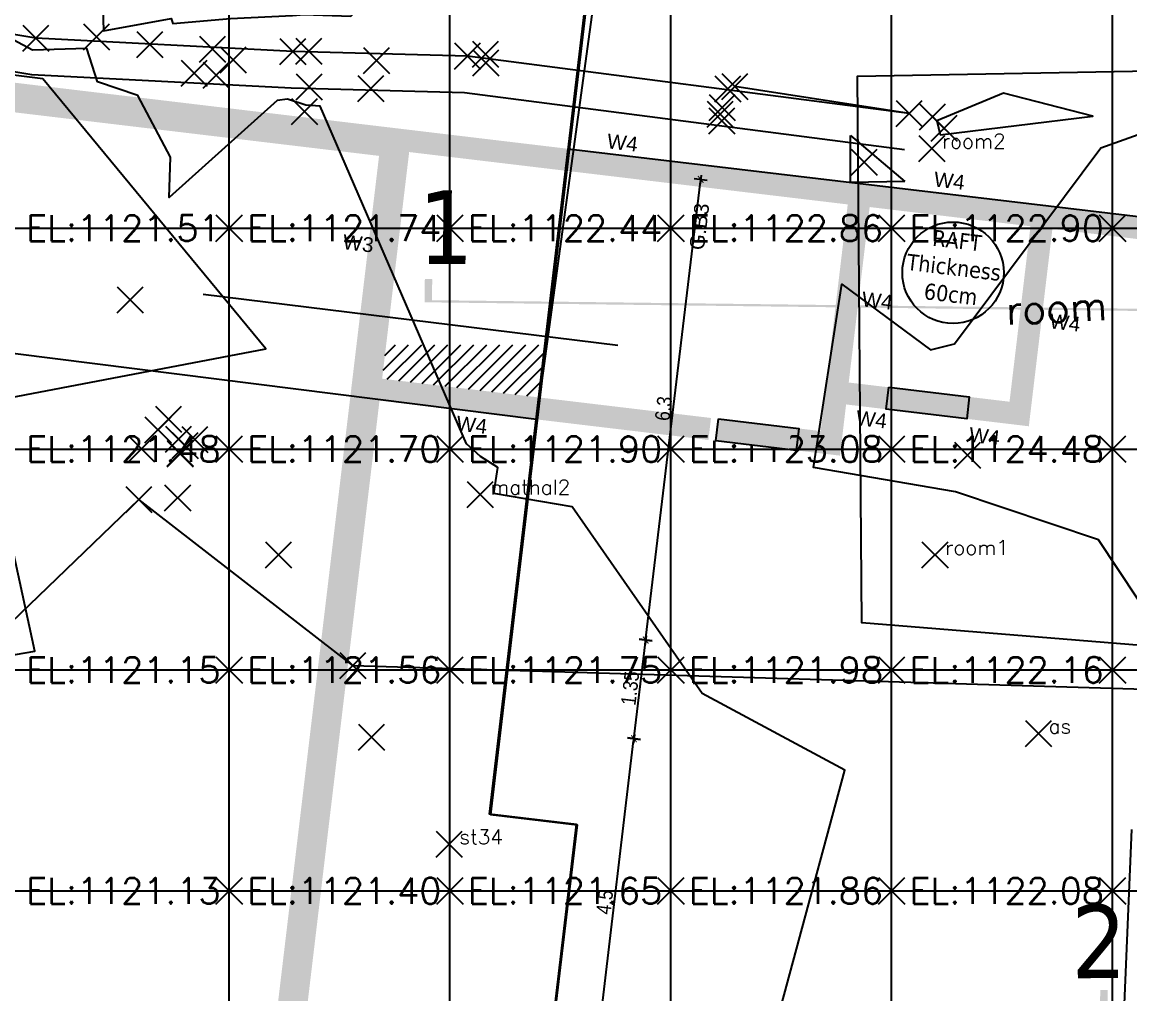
# Model space of a CAD drawing. Header units: metres. Extents: x -212 to 353974, y -37 to 356021.
# Drawn here: x 353791.35 to 353806.4, y 355965.65 to 355978.85 of the extents above; entities that cross this region are included whole.
import ezdxf
from ezdxf.enums import TextEntityAlignment as Align

# ---------------------------------------------------------------- set-up
doc = ezdxf.new("R2010")
doc.units = ezdxf.units.M
doc.set_wipeout_variables(frame=1)
for name, color, linetype in [('A-G-DIMENSION', 191, 'Continuous'), ('C-TOPO-MINR', 8, 'Continuous'), ('C-TOPO-TEXT', 7, 'Continuous'), ('Obs.ts.td2', 7, 'Continuous'), ('Obs.ts.td2_Mark', 7, 'Continuous'), ('S-CONCRETE WALLS', 5, 'Continuous'), ('S-S-BEARING WALL HATCH', 250, 'Continuous'), ('S-S-BEARING WALL HATCH UNDER THE GROUND', 250, 'Continuous'), ('S-S-COLUMN HATCH', 250, 'Continuous'), ('S-SYMPOLS', 6, 'Continuous'), ('S-TAGS', 135, 'Continuous'), ('S-TEXT- BEAMS', 7, 'Continuous'), ('S-Text-Col.', 7, 'Continuous'), ('Survey.td2', 7, 'Continuous'), ('V-NODE', 1, 'Continuous')]:
    doc.layers.add(name, color=color, linetype=linetype)
doc.layers.add('wipeout', color=7, linetype='Continuous', true_color=0xfafafa)
doc.styles.add('ARIAL', font='arial.ttf')
doc.styles.add('Site 1-200 (m)', font='arial.ttf', dxfattribs={"width": 0.85, "height": 0.2})
doc.styles.get("Standard").update_dxf_attribs({"font": 'simplex.shx'})
doc.styles.add('Tohama', font='tahoma.ttf')
doc.dimstyles.new('FC 1-200 (m)', dxfattribs={"dimtxt": 0.26, "dimasz": 0.03, "dimexe": 0.144, "dimexo": 0.144, "dimgap": 0.03, "dimtad": 1, "dimzin": 9, "dimdsep": 46, "dimtxsty": 'Site 1-200 (m)', "dimblk": 'CC-DIMTICK', "dimcen": 90, "dimse1": 1, "dimse2": 1, "dimclrd": 256, "dimclrt": 256, "dimadec": 3, "dimazin": 0, "dimtfac": 1, "dimtix": 1, "dimtmove": 2, "dimatfit": 3, "dimfxl": 0.144, "dimtolj": 1, "dimlwd": -1, "dimarcsym": 0})

# ---------------------------------------------------------------- blocks, each defined once
blk = doc.blocks.new('*U1')
at = {"color": 0, "linetype": 'ByBlock', "lineweight": -2, "transparency": 16777216}
for p, q in [((-0.707, -0.707), (0.707, 0.707)), ((-0.707, 0.707), (0.707, -0.707))]:
    blk.add_line(p, q, dxfattribs=at)
blk = doc.blocks.new('*U161', base_point=(353792.9381, 355972.3658, 1121.2077))
at = {"layer": 'V-NODE', "lineweight": -2, "xscale": 0.25, "yscale": 0.25, "zscale": 0.25}
blk.add_blockref('*U1', (353792.9381, 355972.3658, 1121.2077), dxfattribs=at)
blk = doc.blocks.new('*U296', base_point=(353803.881, 355977.4087, 1124.8556))
at = {"layer": 'V-NODE', "lineweight": -2, "xscale": 0.25, "yscale": 0.25, "zscale": 0.25}
blk.add_blockref('*U1', (353803.881, 355977.4087, 1124.8556), dxfattribs=at)
blk = doc.blocks.new('*U297', base_point=(353804.1967, 355972.9659, 1124.9622))
at = {"layer": 'V-NODE', "lineweight": -2, "xscale": 0.25, "yscale": 0.25, "zscale": 0.25}
blk.add_blockref('*U1', (353804.1967, 355972.9659, 1124.9622), dxfattribs=at)
blk = doc.blocks.new('*U300', base_point=(353792.8193, 355975.076, 1121.6553))
at = {"layer": 'V-NODE', "lineweight": -2, "xscale": 0.25, "yscale": 0.25, "zscale": 0.25}
blk.add_blockref('*U1', (353792.8193, 355975.076, 1121.6553), dxfattribs=at)
blk = doc.blocks.new('*U380', base_point=(353791.539, 355978.6311, 1122.0598))
at = {"layer": 'V-NODE', "lineweight": -2, "xscale": 0.25, "yscale": 0.25, "zscale": 0.25}
blk.add_blockref('*U1', (353791.539, 355978.6311, 1122.0598), dxfattribs=at)
blk = doc.blocks.new('*U381', base_point=(353792.3642, 355978.6482, 1122.0561))
at = {"layer": 'V-NODE', "lineweight": -2, "xscale": 0.25, "yscale": 0.25, "zscale": 0.25}
blk.add_blockref('*U1', (353792.3642, 355978.6482, 1122.0561), dxfattribs=at)
blk = doc.blocks.new('*U382', base_point=(353793.0876, 355978.5435, 1122.269))
at = {"layer": 'V-NODE', "lineweight": -2, "xscale": 0.25, "yscale": 0.25, "zscale": 0.25}
blk.add_blockref('*U1', (353793.0876, 355978.5435, 1122.269), dxfattribs=at)
blk = doc.blocks.new('*U383', base_point=(353793.6917, 355978.1554, 1122.2033))
at = {"layer": 'V-NODE', "lineweight": -2, "xscale": 0.25, "yscale": 0.25, "zscale": 0.25}
blk.add_blockref('*U1', (353793.6917, 355978.1554, 1122.2033), dxfattribs=at)
blk = doc.blocks.new('*U384', base_point=(353794.2202, 355978.3343, 1122.5894))
at = {"layer": 'V-NODE', "lineweight": -2, "xscale": 0.25, "yscale": 0.25, "zscale": 0.25}
blk.add_blockref('*U1', (353794.2202, 355978.3343, 1122.5894), dxfattribs=at)
blk = doc.blocks.new('*U385', base_point=(353793.9888, 355978.1277, 1122.4123))
at = {"layer": 'V-NODE', "lineweight": -2, "xscale": 0.25, "yscale": 0.25, "zscale": 0.25}
blk.add_blockref('*U1', (353793.9888, 355978.1277, 1122.4123), dxfattribs=at)
blk = doc.blocks.new('*U386', base_point=(353793.9385, 355978.4806, 1122.4074))
at = {"layer": 'V-NODE', "lineweight": -2, "xscale": 0.25, "yscale": 0.25, "zscale": 0.25}
blk.add_blockref('*U1', (353793.9385, 355978.4806, 1122.4074), dxfattribs=at)
blk = doc.blocks.new('*U387', base_point=(353795.0298, 355978.4487, 1122.4974))
at = {"layer": 'V-NODE', "lineweight": -2, "xscale": 0.25, "yscale": 0.25, "zscale": 0.25}
blk.add_blockref('*U1', (353795.0298, 355978.4487, 1122.4974), dxfattribs=at)
blk = doc.blocks.new('*U388', base_point=(353795.2531, 355977.9706, 1122.5243))
at = {"layer": 'V-NODE', "lineweight": -2, "xscale": 0.25, "yscale": 0.25, "zscale": 0.25}
blk.add_blockref('*U1', (353795.2531, 355977.9706, 1122.5243), dxfattribs=at)
blk = doc.blocks.new('*U389', base_point=(353795.2498, 355978.4538, 1122.5105))
at = {"layer": 'V-NODE', "lineweight": -2, "xscale": 0.25, "yscale": 0.25, "zscale": 0.25}
blk.add_blockref('*U1', (353795.2498, 355978.4538, 1122.5105), dxfattribs=at)
blk = doc.blocks.new('*U390', base_point=(353796.0916, 355977.9452, 1122.5915))
at = {"layer": 'V-NODE', "lineweight": -2, "xscale": 0.25, "yscale": 0.25, "zscale": 0.25}
blk.add_blockref('*U1', (353796.0916, 355977.9452, 1122.5915), dxfattribs=at)
blk = doc.blocks.new('*U391', base_point=(353796.1677, 355978.3266, 1122.6056))
at = {"layer": 'V-NODE', "lineweight": -2, "xscale": 0.25, "yscale": 0.25, "zscale": 0.25}
blk.add_blockref('*U1', (353796.1677, 355978.3266, 1122.6056), dxfattribs=at)
blk = doc.blocks.new('*U392', base_point=(353797.4019, 355978.3875, 1122.5755))
at = {"layer": 'V-NODE', "lineweight": -2, "xscale": 0.25, "yscale": 0.25, "zscale": 0.25}
blk.add_blockref('*U1', (353797.4019, 355978.3875, 1122.5755), dxfattribs=at)
blk = doc.blocks.new('*U393', base_point=(353797.6472, 355978.4137, 1122.7067))
at = {"layer": 'V-NODE', "lineweight": -2, "xscale": 0.25, "yscale": 0.25, "zscale": 0.25}
blk.add_blockref('*U1', (353797.6472, 355978.4137, 1122.7067), dxfattribs=at)
blk = doc.blocks.new('*U394', base_point=(353797.6536, 355978.2957, 1122.872))
at = {"layer": 'V-NODE', "lineweight": -2, "xscale": 0.25, "yscale": 0.25, "zscale": 0.25}
blk.add_blockref('*U1', (353797.6536, 355978.2957, 1122.872), dxfattribs=at)
blk = doc.blocks.new('*U395', base_point=(353800.8367, 355977.5963, 1123.0889))
at = {"layer": 'V-NODE', "lineweight": -2, "xscale": 0.25, "yscale": 0.25, "zscale": 0.25}
blk.add_blockref('*U1', (353800.8367, 355977.5963, 1123.0889), dxfattribs=at)
blk = doc.blocks.new('*U396', base_point=(353800.8607, 355977.5089, 1123.0802))
at = {"layer": 'V-NODE', "lineweight": -2, "xscale": 0.25, "yscale": 0.25, "zscale": 0.25}
blk.add_blockref('*U1', (353800.8607, 355977.5089, 1123.0802), dxfattribs=at)
blk = doc.blocks.new('*U397', base_point=(353800.8616, 355977.6879, 1123.1718))
at = {"layer": 'V-NODE', "lineweight": -2, "xscale": 0.25, "yscale": 0.25, "zscale": 0.25}
blk.add_blockref('*U1', (353800.8616, 355977.6879, 1123.1718), dxfattribs=at)
blk = doc.blocks.new('*U398', base_point=(353800.9404, 355977.9428, 1123.0897))
at = {"layer": 'V-NODE', "lineweight": -2, "xscale": 0.25, "yscale": 0.25, "zscale": 0.25}
blk.add_blockref('*U1', (353800.9404, 355977.9428, 1123.0897), dxfattribs=at)
blk = doc.blocks.new('*U399', base_point=(353801.0372, 355977.9719, 1123.2922))
at = {"layer": 'V-NODE', "lineweight": -2, "xscale": 0.25, "yscale": 0.25, "zscale": 0.25}
blk.add_blockref('*U1', (353801.0372, 355977.9719, 1123.2922), dxfattribs=at)
blk = doc.blocks.new('*U400', base_point=(353803.4027, 355977.6079, 1123.4685))
at = {"layer": 'V-NODE', "lineweight": -2, "xscale": 0.25, "yscale": 0.25, "zscale": 0.25}
blk.add_blockref('*U1', (353803.4027, 355977.6079, 1123.4685), dxfattribs=at)
blk = doc.blocks.new('*U401', base_point=(353803.7224, 355977.5624, 1123.5))
at = {"layer": 'V-NODE', "lineweight": -2, "xscale": 0.25, "yscale": 0.25, "zscale": 0.25}
blk.add_blockref('*U1', (353803.7224, 355977.5624, 1123.5), dxfattribs=at)
blk = doc.blocks.new('*U625', base_point=(353796.1011, 355969.1376, 1121.5572))
at = {"layer": 'V-NODE', "lineweight": -2, "xscale": 0.25, "yscale": 0.25, "zscale": 0.25}
blk.add_blockref('*U1', (353796.1011, 355969.1376, 1121.5572), dxfattribs=at)
blk = doc.blocks.new('*U626', base_point=(353793.4665, 355972.3856, 1121.3129))
at = {"layer": 'V-NODE', "lineweight": -2, "xscale": 0.25, "yscale": 0.25, "zscale": 0.25}
blk.add_blockref('*U1', (353793.4665, 355972.3856, 1121.3129), dxfattribs=at)
blk = doc.blocks.new('*U656', base_point=(353792.9767, 355973.0537, 1121.5135))
at = {"layer": 'V-NODE', "lineweight": -2, "xscale": 0.25, "yscale": 0.25, "zscale": 0.25}
blk.add_blockref('*U1', (353792.9767, 355973.0537, 1121.5135), dxfattribs=at)
blk = doc.blocks.new('*U657', base_point=(353793.1993, 355973.3114, 1121.5371))
at = {"layer": 'V-NODE', "lineweight": -2, "xscale": 0.25, "yscale": 0.25, "zscale": 0.25}
blk.add_blockref('*U1', (353793.1993, 355973.3114, 1121.5371), dxfattribs=at)
blk = doc.blocks.new('*U658', base_point=(353793.3408, 355973.4552, 1121.6672))
at = {"layer": 'V-NODE', "lineweight": -2, "xscale": 0.25, "yscale": 0.25, "zscale": 0.25}
blk.add_blockref('*U1', (353793.3408, 355973.4552, 1121.6672), dxfattribs=at)
blk = doc.blocks.new('*U659', base_point=(353793.7011, 355973.1799, 1121.6732))
at = {"layer": 'V-NODE', "lineweight": -2, "xscale": 0.25, "yscale": 0.25, "zscale": 0.25}
blk.add_blockref('*U1', (353793.7011, 355973.1799, 1121.6732), dxfattribs=at)
blk = doc.blocks.new('*U660', base_point=(353793.4988, 355972.9934, 1121.5428))
at = {"layer": 'V-NODE', "lineweight": -2, "xscale": 0.25, "yscale": 0.25, "zscale": 0.25}
blk.add_blockref('*U1', (353793.4988, 355972.9934, 1121.5428), dxfattribs=at)
blk = doc.blocks.new('*U661', base_point=(353793.4989, 355972.9834, 1121.5422))
at = {"layer": 'V-NODE', "lineweight": -2, "xscale": 0.25, "yscale": 0.25, "zscale": 0.25}
blk.add_blockref('*U1', (353793.4989, 355972.9834, 1121.5422), dxfattribs=at)
blk = doc.blocks.new('*U662', base_point=(353793.5685, 355973.0986, 1121.5509))
at = {"layer": 'V-NODE', "lineweight": -2, "xscale": 0.25, "yscale": 0.25, "zscale": 0.25}
blk.add_blockref('*U1', (353793.5685, 355973.0986, 1121.5509), dxfattribs=at)
blk = doc.blocks.new('*U663', base_point=(353793.4785, 355973.1852, 1121.5712))
at = {"layer": 'V-NODE', "lineweight": -2, "xscale": 0.25, "yscale": 0.25, "zscale": 0.25}
blk.add_blockref('*U1', (353793.4785, 355973.1852, 1121.5712), dxfattribs=at)
blk = doc.blocks.new('*U664', base_point=(353794.8357, 355971.6145, 1121.6883))
at = {"layer": 'V-NODE', "lineweight": -2, "xscale": 0.25, "yscale": 0.25, "zscale": 0.25}
blk.add_blockref('*U1', (353794.8357, 355971.6145, 1121.6883), dxfattribs=at)
blk = doc.blocks.new('*U665', base_point=(353795.8444, 355970.1114, 1121.8104))
at = {"layer": 'V-NODE', "lineweight": -2, "xscale": 0.25, "yscale": 0.25, "zscale": 0.25}
blk.add_blockref('*U1', (353795.8444, 355970.1114, 1121.8104), dxfattribs=at)
blk = doc.blocks.new('*U666', base_point=(353802.7918, 355976.9466, 1122.2862))
at = {"layer": 'V-NODE', "lineweight": -2, "xscale": 0.25, "yscale": 0.25, "zscale": 0.25}
blk.add_blockref('*U1', (353802.7918, 355976.9466, 1122.2862), dxfattribs=at)
blk = doc.blocks.new('*U667', base_point=(353795.1888, 355977.6321, 1121.8158))
at = {"layer": 'V-NODE', "lineweight": -2, "xscale": 0.25, "yscale": 0.25, "zscale": 0.25}
blk.add_blockref('*U1', (353795.1888, 355977.6321, 1121.8158), dxfattribs=at)
blk = doc.blocks.new('*U974', base_point=(353803.7546, 355971.6127, 1122.3344))
at = {"layer": 'V-NODE', "lineweight": -2, "xscale": 0.25, "yscale": 0.25, "zscale": 0.25}
blk.add_blockref('*U1', (353803.7546, 355971.6127, 1122.3344), dxfattribs=at)
blk = doc.blocks.new('*U975', base_point=(353803.7113, 355977.1316, 1122.3126))
at = {"layer": 'V-NODE', "lineweight": -2, "xscale": 0.25, "yscale": 0.25, "zscale": 0.25}
blk.add_blockref('*U1', (353803.7113, 355977.1316, 1122.3126), dxfattribs=at)
blk = doc.blocks.new('*U976', base_point=(353805.1591, 355969.1848, 1122.1779))
at = {"layer": 'V-NODE', "lineweight": -2, "xscale": 0.25, "yscale": 0.25, "zscale": 0.25}
blk.add_blockref('*U1', (353805.1591, 355969.1848, 1122.1779), dxfattribs=at)
blk = doc.blocks.new('*U979', base_point=(353797.5755, 355972.4302, 1121.9153))
at = {"layer": 'V-NODE', "lineweight": -2, "xscale": 0.25, "yscale": 0.25, "zscale": 0.25}
blk.add_blockref('*U1', (353797.5755, 355972.4302, 1121.9153), dxfattribs=at)
blk = doc.blocks.new('*U1001', base_point=(353797.1567, 355967.6816, 1121.6369))
at = {"layer": 'V-NODE', "lineweight": -2, "xscale": 0.25, "yscale": 0.25, "zscale": 0.25}
blk.add_blockref('*U1', (353797.1567, 355967.6816, 1121.6369), dxfattribs=at)
blk = doc.blocks.new('CC-DIMTICK')
for p, q in [((0, 3), (0, -3)), ((2, 0), (-2, 0))]:
    blk.add_line(p, q)
at = {"const_width": 0.444, "flags": 128}
blk.add_lwpolyline([(-1.41, -1.41), (1.41, 1.41)], dxfattribs=at)
blk = doc.blocks.new('*D1125')
at = {"layer": 'A-G-DIMENSION', "transparency": 16777216}
blk.add_line((353799.135, 355964.676), (353799.661, 355969.085), dxfattribs=at)
at = {"layer": 'A-G-DIMENSION', "transparency": 16777216, "xscale": 0.03, "yscale": 0.03, "zscale": 0.03}
for p, rotation in [((353799.665, 355969.115), 83.19121826579918), ((353799.131, 355964.646), 263.1912182657991)]:
    blk.add_blockref('CC-DIMTICK', p, dxfattribs=dict(at, rotation=rotation))
at = {"layer": 'A-G-DIMENSION', "transparency": 16777216, "insert": (353799.267, 355966.896), "char_height": 0.2, "attachment_point": 5, "rotation": 83.1912, "style": 'Site 1-200 (m)'}
blk.add_mtext('\\A1;4.5', dxfattribs=at)
blk = doc.blocks.new('*D1126')
at = {"layer": 'A-G-DIMENSION', "transparency": 16777216}
blk.add_line((353799.668, 355969.145), (353799.821, 355970.425), dxfattribs=at)
at = {"layer": 'A-G-DIMENSION', "transparency": 16777216, "xscale": 0.03, "yscale": 0.03, "zscale": 0.03}
for p, rotation in [((353799.825, 355970.455), 83.19121826579918), ((353799.665, 355969.115), 263.1912182657991)]:
    blk.add_blockref('CC-DIMTICK', p, dxfattribs=dict(at, rotation=rotation))
at = {"layer": 'A-G-DIMENSION', "transparency": 16777216, "insert": (353799.614, 355969.801), "char_height": 0.2, "attachment_point": 5, "rotation": 83.1912, "style": 'Site 1-200 (m)'}
blk.add_mtext('\\A1;1.35', dxfattribs=at)
blk = doc.blocks.new('*D1127')
at = {"layer": 'A-G-DIMENSION', "transparency": 16777216}
blk.add_line((353799.828, 355970.485), (353800.568, 355976.681), dxfattribs=at)
at = {"layer": 'A-G-DIMENSION', "transparency": 16777216, "xscale": 0.03, "yscale": 0.03, "zscale": 0.03}
for p, rotation in [((353800.572, 355976.711), 83.19121826579918), ((353799.825, 355970.455), 263.1912182657991)]:
    blk.add_blockref('CC-DIMTICK', p, dxfattribs=dict(at, rotation=rotation))
at = {"layer": 'A-G-DIMENSION', "transparency": 16777216, "insert": (353800.067, 355973.599), "char_height": 0.2, "attachment_point": 5, "rotation": 83.1912, "style": 'Site 1-200 (m)'}
blk.add_mtext('\\A1;6.3', dxfattribs=at)

msp = doc.modelspace()

# ---------------------------------------------------------------- hatches: boundary and pattern name
h = msp.add_hatch()
h.set_pattern_fill('ANSI31', color=9, angle=-0.059538)
h.set_pattern_definition([(44.940461586, (-369.59878, 367.92663), (-0.088296451955, 0.088480147898), [])])
h.paths.add_polyline_path([(353798.46387, 355974.46336), (353796.29885, 355974.46561), (353796.24384, 355974.00489), (353798.3787, 355973.74999)])
at = {"layer": 'S-S-BEARING WALL HATCH'}
h = msp.add_hatch(color=256, dxfattribs=at)
h.dxf.hatch_style = 1
h.paths.add_polyline_path([(353807.46843, 355926.05083), (353807.86843, 355926.05045), (353807.9098, 355976.03618), (353801.11524, 355976.84743), (353801.07967, 355976.54955), (353807.50959, 355975.78183)])
at = {"layer": 'S-S-BEARING WALL HATCH UNDER THE GROUND'}
h = msp.add_hatch(color=256, dxfattribs=at)
h.dxf.hatch_style = 1
h.paths.add_polyline_path([(353771.72375, 355980.35673), (353771.38934, 355980.39665), (353771.67632, 355979.95954), (353796.59951, 355976.98376), (353796.64694, 355977.38094)])
h = msp.add_hatch(color=256, dxfattribs=at)
h.dxf.hatch_style = 1
h.paths.add_polyline_path([(353801.11524, 355976.84743), (353796.34905, 355977.41651), (353795.91039, 355973.74257), (353800.77587, 355973.16164), (353800.81144, 355973.45953), (353796.24384, 355974.00489), (353796.61137, 355977.08305), (353801.07967, 355976.54955)])
h = msp.add_hatch(color=256, dxfattribs=at)
h.dxf.hatch_style = 1
h.paths.add_polyline_path([(353790.73092, 355931.20628), (353791.1281, 355931.15885), (353796.61137, 355977.08305), (353796.21419, 355977.13048)])
h = msp.add_hatch(color=256, dxfattribs=at)
h.dxf.hatch_style = 1
h.paths.add_polyline_path([(353802.20158, 355973.29355), (353801.90369, 355973.32912), (353801.86812, 355973.03123), (353802.4639, 355972.96009), (353802.54689, 355973.65516), (353803.09301, 355973.58996), (353803.12858, 355973.88784), (353802.58245, 355973.95305), (353802.86699, 355976.33614), (353802.5691, 355976.37171)])
h.paths.add_polyline_path([(353804.18526, 355973.45954), (353805.02927, 355973.35877), (353805.38495, 355976.33764), (353802.90256, 355976.63403), (353802.86699, 355976.33614), (353805.05149, 355976.07532), (353804.76696, 355973.69222), (353804.22083, 355973.75743)])
at = {"layer": 'S-S-COLUMN HATCH'}
h = msp.add_hatch(color=256, dxfattribs=at)
h.dxf.hatch_style = 1
h.paths.add_polyline_path([(353804.18526, 355973.45954), (353803.09301, 355973.58996), (353803.12858, 355973.88784), (353804.22083, 355973.75743)])

# ---------------------------------------------------------------- linework, layer by layer
at = {"color": 7, "true_color": 0xffffff}
for p, q in [((353806.16579, 355918.50929, 1117.80735), (353806.16579, 355980.7519, 1121.68899)), ((353794.16579, 355916.04908, 1117.65392), (353794.16579, 355980.39264, 1121.66659)), ((353797.16579, 355919.04908, 1117.84101), (353797.16579, 355980.26569, 1121.65867)), ((353800.16579, 355913.73609, 1117.50968), (353800.16579, 355980.17727, 1121.65316)), ((353803.16579, 355916.04908, 1117.65392), (353803.16579, 355979.64213, 1121.61978)), ((353752.12202, 355976.04908, 1111.61511), (353814.40461, 355976.04908, 1130.29508)), ((353764.16579, 355973.04908, 1115.22731), (353814.40461, 355973.04908, 1130.29508)), ((353765.12415, 355970.04908, 1115.51474), (353814.51346, 355970.04908, 1130.32772)), ((353765.47411, 355967.04908, 1115.6197), (353814.51346, 355967.04908, 1130.32772))]:
    msp.add_line(p, q, dxfattribs=at)
at = {"color": 55}
for p, q in [((353802.60467, 355976.6696), (353802.60533, 355977.30675)), ((353802.60533, 355977.30675), (353803.34548, 355976.68186)), ((353803.34548, 355976.68186), (353802.60467, 355976.6696)), ((353793.81258, 355975.15122), (353799.44795, 355974.46234, 0.33976))]:
    msp.add_line(p, q, dxfattribs=at)
at = {"color": 9, "true_color": 0xc7c8ca}
msp.add_line((353795.84444, 355970.11144, 1121.5572), (353808.4831, 355969.73102, 1123.0489), dxfattribs=at)
at = {"color": 9, "true_color": 0xc7c8ca, "elevation": 1121.5572}
msp.add_lwpolyline([(353795.84444, 355970.11144), (353792.93814, 355972.36579), (353789.7088, 355969.25654), (353787.8199, 355967.21122), (353786.76171, 355967.0632), (353781.86679, 355970.00857), (353780.40443, 355971.09315), (353777.19864, 355973.26056), (353776.62342, 355975.49604), (353772.70268, 355978.02691), (353768.67199, 355981.12612), (353766.37168, 355982.89484), (353767.31619, 355985.56141), (353767.6776, 355986.1936), (353768.99011, 355986.78679), (353771.88404, 355987.32014), (353784.02809, 355987.0089), (353799.04164, 355985.14793)], dxfattribs=at)
at = {"color": 51, "true_color": 0xf7f281, "elevation": 1123.4685}
for points in [[(353803.33824, 355977.11208), (353797.36316, 355977.88831), (353795.01035, 355977.949), (353791.48461, 355978.13326), (353788.5699, 355978.61981), (353785.759, 355978.6409), (353783.3024, 355978.82511), (353775.46241, 355979.58564), (353774.57662, 355980.17493), (353773.38913, 355980.86815), (353772.92034, 355981.10061), (353771.27701, 355982.18278), (353769.26464, 355982.66495), (353767.12569, 355983.0825), (353767.65745, 355984.71298)], [(353803.40265, 355977.60791), (353797.40192, 355978.38748), (353795.02985, 355978.44866), (353791.539, 355978.6311), (353788.61321, 355979.1195), (353785.77959, 355979.14076), (353783.34523, 355979.3233), (353775.6352, 355980.07123), (353774.84136, 355980.59935), (353773.62651, 355981.30854), (353773.16983, 355981.535), (353771.47877, 355982.64859), (353769.37084, 355983.15366), (353768.01616, 355983.41811), (353768.28696, 355983.76908)]]:
    msp.add_lwpolyline(points, dxfattribs=at)
at = {"color": 55}
msp.add_lwpolyline([(353768.56851, 355983.45266), (353799.14784, 355979.34834), (353798.34313, 355973.45211), (353767.83345, 355977.29633), (353768.56851, 355983.45266)], dxfattribs=at)
at = {"color": 7, "true_color": 0xffffff, "flags": 128}
msp.add_lwpolyline([(353768.65595, 355983.34151), (353774.61368, 355982.63016), (353774.56033, 355982.18333), (353775.75188, 355982.04106), (353775.80523, 355982.48789), (353781.76296, 355981.77655), (353781.70961, 355981.32972), (353786.87298, 355980.71322), (353786.92633, 355981.16005), (353792.88407, 355980.44871), (353792.83072, 355980.00188), (353799.03669, 355979.2609), (353797.71438, 355968.08753), (353798.89432, 355967.94665), (353797.59627, 355957.07501), (353796.40472, 355957.21728), (353796.09282, 355954.48497), (353797.02196, 355954.37376), (353796.31065, 355948.41629), (353795.36734, 355948.52892), (353795.01167, 355945.55005), (353795.97837, 355945.43438), (353795.24364, 355939.47969)], dxfattribs=at)
at = {"color": 2}
msp.add_lwpolyline([(353795.24972, 355939.27729), (353795.97837, 355945.43438), (353795.03495, 355945.54603), (353795.36402, 355948.32665), (353796.30744, 355948.215), (353797.0361, 355954.37209), (353796.09268, 355954.48373), (353796.39245, 355957.01675), (353797.57249, 355956.87586), (353798.88296, 355967.94924), (353797.70277, 355968.08891), (353799.02493, 355979.26104), (353792.81819, 355979.99557), (353792.87108, 355980.44246), (353786.71399, 355981.17111)], dxfattribs=at)
at = {"color": 5}
for points, elevation in [([(353791.63463, 355978.07901), (353782.35411, 355979.24449), (353783.30077, 355968.88581), (353791.52818, 355970.30484), (353790.79233, 355973.67052), (353794.66636, 355974.41084)], 1121.5201), ([(353808.62134, 355970.21222), (353802.76176, 355970.69037), (353802.70362, 355978.1132), (353808.68114, 355978.22348)], 1122.4519)]:
    msp.add_lwpolyline(points, close=True, dxfattribs=dict(at, elevation=elevation))
at = {"color": 1, "elevation": 1123.4685}
msp.add_lwpolyline([(353803.40265, 355977.60791), (353801.0372, 355977.97188)], dxfattribs=at)
at = {"color": 4}
msp.add_lwpolyline([(353795.24972, 355939.27729), (353795.97837, 355945.43438), (353795.03495, 355945.54603), (353795.36402, 355948.32665), (353796.30744, 355948.215), (353797.0361, 355954.37209), (353796.09268, 355954.48373), (353796.39508, 355957.01644), (353797.57263, 355956.87708), (353798.89447, 355967.94788), (353797.70277, 355968.08891), (353798.77225, 355977.12592), (353807.89031, 355976.04685), (353807.89701, 355925.79346)], dxfattribs=at)
at = {"layer": 'C-TOPO-MINR', "color": 8, "linetype": 'Continuous', "lineweight": -3, "flags": 128}
for points, elevation in [([(353791.27818, 355979.40648), (353791.78248, 355979.743), (353792.4296, 355979.7017), (353792.46013, 355978.72843), (353793.37599, 355978.89669), (353793.39951, 355978.82994), (353794.18194, 355978.89529), (353795.02561, 355978.93928), (353795.18651, 355978.95247), (353795.81796, 355978.92856), (353795.96853, 355979.06639), (353796.83546, 355979.08321), (353796.91118, 355979.20366), (353798.81794, 355979.29758), (353800.38633, 355979.30083), (353800.38412, 355979.40193), (353801.1361, 355979.34614), (353800.92931, 355980.04107)], 1122), ([(353800.42438, 355960.89096), (353802.52763, 355968.69049), (353800.59139, 355969.72803), (353798.82429, 355972.26498), (353797.75956, 355972.44509), (353797.81437, 355972.79947), (353797.58241, 355972.94949), (353797.38963, 355973.121), (353795.40318, 355977.70645), (353795.20552, 355977.72011), (353794.95817, 355977.7993), (353794.81824, 355977.78514), (353793.35183, 355976.46559), (353793.36805, 355977.01299), (353792.9254, 355977.85212), (353792.37959, 355978.03801), (353792.23361, 355978.48995), (353791.49219, 355978.46546), (353790.97365, 355978.74325)], 1122), ([(353806.51175, 355971.01237), (353805.97462, 355971.8145), (353804.03482, 355972.47041), (353802.10575, 355972.79673), (353802.49112, 355975.28858), (353803.69155, 355974.39723), (353804.02043, 355974.47867), (353806.00892, 355977.14079), (353807.02153, 355977.50258)], 1124), ([(353806.12469, 355960.66809), (353806.42942, 355967.88451)], 1124)]:
    msp.add_lwpolyline(points, dxfattribs=dict(at, elevation=elevation))
at = {"layer": 'C-TOPO-MINR', "color": 8, "linetype": 'Continuous', "lineweight": -3, "elevation": 1124, "flags": 128}
msp.add_lwpolyline([(353803.8239, 355977.31547), (353805.89828, 355977.57227), (353804.68607, 355977.88084), (353803.7809, 355977.50571), (353803.8239, 355977.31547)], close=True, dxfattribs=at)
at = {"layer": 'C-TOPO-TEXT', "color": 6, "linetype": 'Continuous', "lineweight": -3}
for p, q in [((353793.98618, 355975.86947, 1121.73946), (353794.34539, 355976.22868, 1121.73946)), ((353793.98618, 355976.22868, 1121.73946), (353794.34539, 355975.86947, 1121.73946)), ((353796.98618, 355975.86947, 1122.4399), (353797.34539, 355976.22868, 1122.4399)), ((353796.98618, 355976.22868, 1122.4399), (353797.34539, 355975.86947, 1122.4399)), ((353799.98618, 355975.86947, 1122.86158), (353800.34539, 355976.22868, 1122.86158)), ((353799.98618, 355976.22868, 1122.86158), (353800.34539, 355975.86947, 1122.86158)), ((353802.98618, 355975.86947, 1122.89831), (353803.34539, 355976.22868, 1122.89831)), ((353802.98618, 355976.22868, 1122.89831), (353803.34539, 355975.86947, 1122.89831)), ((353805.98618, 355975.86947, 1124.71623), (353806.34539, 355976.22868, 1124.71623)), ((353805.98618, 355976.22868, 1124.71623), (353806.34539, 355975.86947, 1124.71623)), ((353793.98618, 355972.86947, 1121.70054), (353794.34539, 355973.22868, 1121.70054)), ((353793.98618, 355973.22868, 1121.70054), (353794.34539, 355972.86947, 1121.70054)), ((353796.98618, 355972.86947, 1121.89535), (353797.34539, 355973.22868, 1121.89535)), ((353796.98618, 355973.22868, 1121.89535), (353797.34539, 355972.86947, 1121.89535)), ((353799.98618, 355972.86947, 1123.07778), (353800.34539, 355973.22868, 1123.07778)), ((353799.98618, 355973.22868, 1123.07778), (353800.34539, 355972.86947, 1123.07778)), ((353802.98618, 355972.86947, 1124.4758), (353803.34539, 355973.22868, 1124.4758)), ((353802.98618, 355973.22868, 1124.4758), (353803.34539, 355972.86947, 1124.4758)), ((353805.98618, 355972.86947, 1125.4513), (353806.34539, 355973.22868, 1125.4513)), ((353805.98618, 355973.22868, 1125.4513), (353806.34539, 355972.86947, 1125.4513)), ((353793.98618, 355969.86947, 1121.563), (353794.34539, 355970.22868, 1121.563)), ((353793.98618, 355970.22868, 1121.563), (353794.34539, 355969.86947, 1121.563)), ((353796.98618, 355969.86947, 1121.74786), (353797.34539, 355970.22868, 1121.74786)), ((353796.98618, 355970.22868, 1121.74786), (353797.34539, 355969.86947, 1121.74786)), ((353799.98618, 355969.86947, 1121.98491), (353800.34539, 355970.22868, 1121.98491)), ((353799.98618, 355970.22868, 1121.98491), (353800.34539, 355969.86947, 1121.98491)), ((353802.98618, 355969.86947, 1122.15886), (353803.34539, 355970.22868, 1122.15886)), ((353802.98618, 355970.22868, 1122.15886), (353803.34539, 355969.86947, 1122.15886)), ((353805.98618, 355969.86947, 1122.29884), (353806.34539, 355970.22868, 1122.29884)), ((353805.98618, 355970.22868, 1122.29884), (353806.34539, 355969.86947, 1122.29884)), ((353793.98618, 355966.86947, 1121.39777), (353794.34539, 355967.22868, 1121.39777)), ((353793.98618, 355967.22868, 1121.39777), (353794.34539, 355966.86947, 1121.39777)), ((353796.98618, 355966.86947, 1121.65438), (353797.34539, 355967.22868, 1121.65438)), ((353796.98618, 355967.22868, 1121.65438), (353797.34539, 355966.86947, 1121.65438)), ((353799.98618, 355966.86947, 1121.86333), (353800.34539, 355967.22868, 1121.86333)), ((353799.98618, 355967.22868, 1121.86333), (353800.34539, 355966.86947, 1121.86333)), ((353802.98618, 355966.86947, 1122.07697), (353803.34539, 355967.22868, 1122.07697)), ((353802.98618, 355967.22868, 1122.07697), (353803.34539, 355966.86947, 1122.07697)), ((353805.98618, 355966.86947, 1123.68603), (353806.34539, 355967.22868, 1123.68603)), ((353805.98618, 355967.22868, 1123.68603), (353806.34539, 355966.86947, 1123.68603))]:
    msp.add_line(p, q, dxfattribs=at)
at = {"layer": 'Obs.ts.td2'}
for p in [(353803.71134, 355977.13163, 1122.3126), (353797.57548, 355972.43023, 1121.9153), (353803.75457, 355971.61268, 1122.3344), (353805.15908, 355969.18483, 1122.1779), (353797.15671, 355967.68165, 1121.6369)]:
    msp.add_point(p, dxfattribs=at)
at = {"layer": 'S-CONCRETE WALLS'}
msp.add_lwpolyline([(353803.12858, 355973.88784), (353804.22083, 355973.75743), (353804.18526, 355973.45954), (353803.09301, 355973.58996)], close=True, dxfattribs=at)
at = {"layer": 'S-SYMPOLS'}
for points, elevation in [([(353796.87416, 355975.357, 0.1, 0.1, 0), (353796.87233, 355975.057, 0.03, 0.03, 0), (353810.59867, 355974.8903, 0.1, 0.1, 0), (353810.6005, 355975.19029, 0.1, 0.1, 0)], 1124.1153), ([(353806.0488, 355965.70313, 0.1, 0.1, 0), (353806.04698, 355965.40314, 0.03, 0.03, 0), (353809.87584, 355965.3481, 0.1, 0.1, 0), (353809.87766, 355965.6481, 0.1, 0.1, 0)], -3.01654)]:
    msp.add_lwpolyline(points, format="xyseb", dxfattribs=dict(at, elevation=elevation))
at = {"layer": 'S-TAGS', "ltscale": 0.05}
msp.add_circle((353803.99986, 355975.44341), 0.68901, dxfattribs=at)
at = {"layer": 'Survey.td2'}
for p in [(353792.36423, 355978.64822, 1122.0561), (353791.539, 355978.6311, 1122.0598), (353793.08764, 355978.54352, 1122.269), (353793.93847, 355978.48062, 1122.4074), (353795.02985, 355978.44866, 1122.4974), (353795.24984, 355978.45378, 1122.5105), (353797.40192, 355978.38748, 1122.5755), (353797.64721, 355978.41373, 1122.7067), (353794.22021, 355978.33426, 1122.5894), (353796.16771, 355978.32661, 1122.6056), (353797.65355, 355978.29568, 1122.872), (353793.69175, 355978.15541, 1122.2033), (353793.9888, 355978.12774, 1122.4123), (353795.2531, 355977.97059, 1122.5243), (353796.09158, 355977.94521, 1122.5915), (353800.94041, 355977.94279, 1123.0897), (353801.0372, 355977.97188, 1123.2922), (353795.18875, 355977.63212, 1121.8158), (353800.83666, 355977.59633, 1123.0889), (353800.86158, 355977.6879, 1123.1718), (353803.40265, 355977.60791, 1123.4685), (353800.86073, 355977.50893, 1123.0802), (353803.72241, 355977.56238, 1123.5), (353803.88101, 355977.40872, 1124.8556), (353802.79179, 355976.94659, 1122.2862), (353792.81929, 355975.07596, 1121.6553), (353793.34083, 355973.45524, 1121.6672), (353793.49883, 355972.99335, 1121.5428), (353793.49886, 355972.98337, 1121.5422), (353804.19672, 355972.96588, 1124.9622), (353792.93814, 355972.36579, 1121.2077), (353793.46648, 355972.38562, 1121.3129), (353794.83566, 355971.61454, 1121.6883), (353795.84444, 355970.11144, 1121.8104), (353796.1011, 355969.13758, 1121.5572)]:
    msp.add_point(p, dxfattribs=at)

# ---------------------------------------------------------------- block references
at = {"layer": 'V-NODE'}
for name, p in [('*U380', (353791.539, 355978.6311, 1122.0598)), ('*U381', (353792.3642, 355978.6482, 1122.0561)), ('*U382', (353793.0876, 355978.5435, 1122.269)), ('*U386', (353793.9385, 355978.4806, 1122.4074)), ('*U384', (353794.2202, 355978.3343, 1122.5894)), ('*U387', (353795.0298, 355978.4487, 1122.4974)), ('*U389', (353795.2498, 355978.4538, 1122.5105)), ('*U391', (353796.1677, 355978.3266, 1122.6056)), ('*U392', (353797.4019, 355978.3875, 1122.5755)), ('*U393', (353797.6472, 355978.4137, 1122.7067)), ('*U394', (353797.6536, 355978.2957, 1122.872)), ('*U383', (353793.6917, 355978.1554, 1122.2033)), ('*U385', (353793.9888, 355978.1277, 1122.4123)), ('*U388', (353795.2531, 355977.9706, 1122.5243)), ('*U390', (353796.0916, 355977.9452, 1122.5915)), ('*U398', (353800.9404, 355977.9428, 1123.0897)), ('*U399', (353801.0372, 355977.9719, 1123.2922)), ('*U667', (353795.1888, 355977.6321, 1121.8158)), ('*U395', (353800.8367, 355977.5963, 1123.0889)), ('*U397', (353800.8616, 355977.6879, 1123.1718)), ('*U400', (353803.4027, 355977.6079, 1123.4685)), ('*U396', (353800.8607, 355977.5089, 1123.0802)), ('*U401', (353803.7224, 355977.5624, 1123.5)), ('*U296', (353803.881, 355977.4087, 1124.8556)), ('*U975', (353803.7113, 355977.1316, 1122.3126)), ('*U666', (353802.7918, 355976.9466, 1122.2862)), ('*U300', (353792.8193, 355975.076, 1121.6553)), ('*U658', (353793.3408, 355973.4552, 1121.6672)), ('*U657', (353793.1993, 355973.3114, 1121.5371)), ('*U656', (353792.9767, 355973.0537, 1121.5135)), ('*U663', (353793.4785, 355973.1852, 1121.5712)), ('*U662', (353793.5685, 355973.0986, 1121.5509)), ('*U659', (353793.7011, 355973.1799, 1121.6732)), ('*U660', (353793.4988, 355972.9934, 1121.5428)), ('*U661', (353793.4989, 355972.9834, 1121.5422)), ('*U297', (353804.1967, 355972.9659, 1124.9622)), ('*U161', (353792.9381, 355972.3658, 1121.2077)), ('*U626', (353793.4665, 355972.3856, 1121.3129)), ('*U979', (353797.5755, 355972.4302, 1121.9153)), ('*U664', (353794.8357, 355971.6145, 1121.6883)), ('*U974', (353803.7546, 355971.6127, 1122.3344)), ('*U665', (353795.8444, 355970.1114, 1121.8104)), ('*U976', (353805.1591, 355969.1848, 1122.1779)), ('*U625', (353796.1011, 355969.1376, 1121.5572)), ('*U1001', (353797.1567, 355967.6816, 1121.6369))]:
    msp.add_blockref(name, p, dxfattribs=at)

# ---------------------------------------------------------------- texts
at = {"color": 5}
msp.add_text('room', height=0.396579, rotation=2.598886, dxfattribs=at).set_placement((353804.7273, 355974.7386))
at = {"layer": 'C-TOPO-TEXT', "color": 7, "linetype": 'Continuous', "lineweight": -3, "char_height": 0.35, "attachment_point": 4}
for s, insert in [('EL:1121.51', (353791.40889, 355976.04908, 1121.51354)), ('EL:1121.74', (353794.40889, 355976.04908, 1121.73946)), ('EL:1122.44', (353797.40889, 355976.04908, 1122.4399)), ('EL:1122.86', (353800.40889, 355976.04908, 1122.86158)), ('EL:1122.90', (353803.40889, 355976.04908, 1122.89831)), ('EL:1121.48', (353791.40889, 355973.04908, 1121.48298)), ('EL:1121.70', (353794.40889, 355973.04908, 1121.70054)), ('EL:1121.90', (353797.40889, 355973.04908, 1121.89535)), ('EL:1123.08', (353800.40889, 355973.04908, 1123.07778)), ('EL:1124.48', (353803.40889, 355973.04908, 1124.4758)), ('EL:1121.15', (353791.40889, 355970.04908, 1121.15319)), ('EL:1121.56', (353794.40889, 355970.04908, 1121.563)), ('EL:1121.75', (353797.40889, 355970.04908, 1121.74786)), ('EL:1121.98', (353800.40889, 355970.04908, 1121.98491)), ('EL:1122.16', (353803.40889, 355970.04908, 1122.15886)), ('EL:1121.13', (353791.40889, 355967.04908, 1121.12848)), ('EL:1121.40', (353794.40889, 355967.04908, 1121.39777)), ('EL:1121.65', (353797.40889, 355967.04908, 1121.65438)), ('EL:1121.86', (353800.40889, 355967.04908, 1121.86333)), ('EL:1122.08', (353803.40889, 355967.04908, 1122.07697))]:
    msp.add_mtext(s, dxfattribs=dict(at, insert=insert))
at = {"layer": 'Obs.ts.td2_Mark'}
for s, p in [(' room2', (353803.71134, 355977.13163, 1122.3126)), (' mathal2', (353797.57548, 355972.43023, 1121.9153)), (' room1', (353803.75457, 355971.61268, 1122.3344)), (' as', (353805.15908, 355969.18483, 1122.1779)), (' st34', (353797.15671, 355967.68165, 1121.6369))]:
    msp.add_text(s, height=0.2, dxfattribs=at).set_placement(p)
at = {"layer": 'S-SYMPOLS', "style": 'Tohama'}
for s, rotation, p in [('1', 359.720063, (353796.73457, 355975.56419, 1124.1153)), ('2', 0.212323, (353805.60865, 355965.86236, -3.3563))]:
    msp.add_text(s, height=1, rotation=rotation, dxfattribs=at).set_placement(p)
at = {"layer": 'S-TAGS', "ltscale": 0.05, "insert": (353804.89106, 355975.89266), "char_height": 0.2200019, "width": 1.6573346, "attachment_point": 3, "rotation": 353.191218, "style": 'Tohama'}
msp.add_mtext('\\pxqc;RAFT Thickness^J60cm', dxfattribs=at)
at = {"layer": 'S-TEXT- BEAMS', "ltscale": 0.05, "style": 'ARIAL'}
msp.add_text('G.B3', height=0.200002, rotation=83.191218, dxfattribs=at).set_placement((353800.5152, 355975.7547), align=Align.MIDDLE_LEFT)
at = {"layer": 'S-Text-Col.', "ltscale": 0.05, "style": 'ARIAL'}
for s, p in [('W4', (353799.3013, 355977.23519)), ('W4', (353803.74212, 355976.7178)), ('W3', (353795.71214, 355975.8665)), ('W4', (353802.76207, 355975.08896)), ('W4', (353805.31298, 355974.79079)), ('W4', (353802.68426, 355973.47692)), ('W4', (353797.25452, 355973.40333)), ('W4', (353804.21919, 355973.24886))]:
    msp.add_text(s, height=0.200002, rotation=353.191218, dxfattribs=at).set_placement(p, align=Align.MIDDLE_LEFT)

# ---------------------------------------------------------------- dimensions: what is measured, and where the dimension line sits
at = {"layer": 'A-G-DIMENSION'}
for base, p1, p2, picture, middle in [((353799.82483, 355970.45528), (353799.66478, 355969.11479), (353799.82483, 355970.45528), '*D1126', (353799.61356, 355969.80071)), ((353799.66478, 355969.11479), (353799.13128, 355964.64649), (353799.66478, 355969.11479), '*D1125', (353799.26725, 355966.89626))]:
    dim = msp.add_linear_dim(base=base, p1=p1, p2=p2, angle=83.191218, dimstyle='FC 1-200 (m)', dxfattribs=at)
    dim.commit()
    dim.dimension.update_dxf_attribs({"geometry": picture, "text_midpoint": middle})

# ---------------------------------------------------------------- next in the draw order: wipeouts: each hides what was drawn before it
msp.add_wipeout([(353801.80439, 355973.34097), (353800.71214, 355973.47138), (353800.67658, 355973.1735), (353801.76883, 355973.04309)]).dxf.layer = 'wipeout'

# ---------------------------------------------------------------- next in the draw order: hatches: boundary and pattern name
at = {"layer": 'S-S-COLUMN HATCH'}
h = msp.add_hatch(color=256, dxfattribs=at)
h.dxf.hatch_style = 1
h.paths.add_polyline_path([(353801.86812, 355973.03123), (353800.77587, 355973.16164), (353800.81144, 355973.45953), (353801.90369, 355973.32912)])

# ---------------------------------------------------------------- next in the draw order: linework, layer by layer
at = {"layer": 'S-CONCRETE WALLS'}
msp.add_lwpolyline([(353800.81144, 355973.45953), (353801.90369, 355973.32912), (353801.86812, 355973.03123), (353800.77587, 355973.16164)], close=True, dxfattribs=at)

# ---------------------------------------------------------------- next in the draw order: dimensions: what is measured, and where the dimension line sits
at = {"layer": 'A-G-DIMENSION'}
dim = msp.add_linear_dim(base=(353800.57174, 355976.7109), p1=(353799.82483, 355970.45528), p2=(353800.57174, 355976.7109), angle=83.191218, dimstyle='FC 1-200 (m)', dxfattribs=at)
dim.commit()
dim.dimension.update_dxf_attribs({"geometry": '*D1127', "text_midpoint": (353800.06704, 355973.59876)})

doc.saveas('drawing.dxf')
